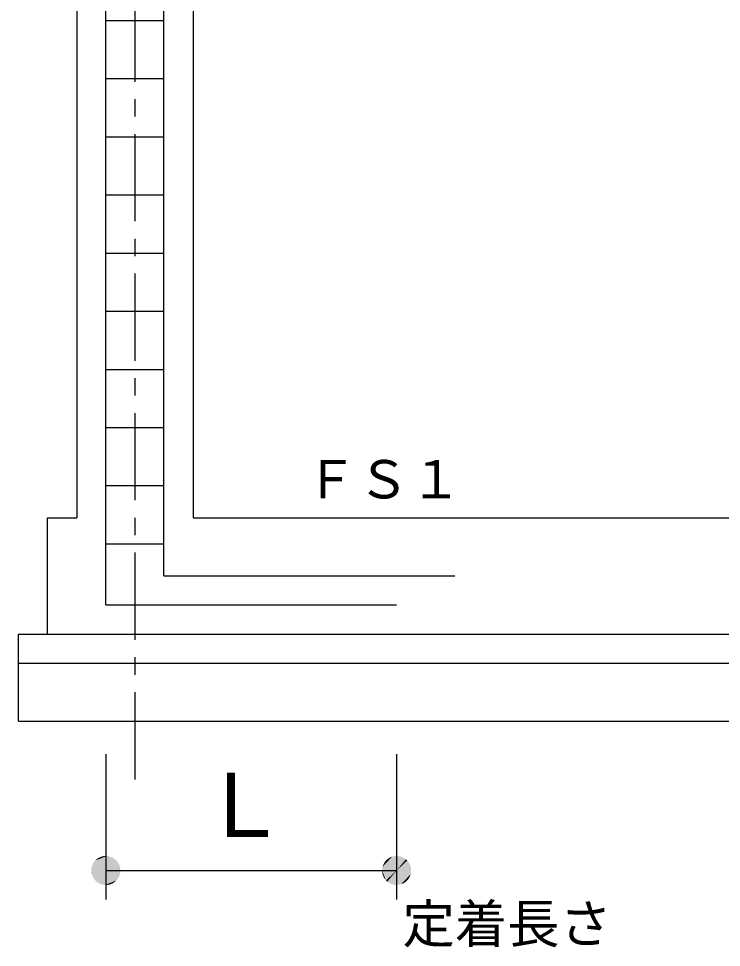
# Model space of a CAD drawing. Units: millimetres, scale not verified. Extents: x -23133 to 8910, y -6308 to 6308.
# Drawn here: x 115 to 1324, y -834 to 764 of the extents above; entities that cross this region are included whole.
import ezdxf
from ezdxf.enums import TextEntityAlignment as Align

# ---------------------------------------------------------------- set-up
doc = ezdxf.new("R2010")
doc.units = ezdxf.units.MM
doc.header["$LTSCALE"] = 30
doc.linetypes.add('CHAIN1', pattern=[8, 5, -1, 1, -1])
for name, color, linetype, lineweight in [('0-4_製作', 3, 'Continuous', 25), ('0-7_08', 2, 'Continuous', 25), ('1-8_SUNPO', 52, 'Continuous', 25)]:
    doc.layers.add(name, color=color, linetype=linetype, lineweight=lineweight)
doc.styles.add('ＭＳ ゴシック', font='')
doc.styles.get('ＭＳ ゴシック').set_extended_font_data('MS Gothic')

msp = doc.modelspace()

# ---------------------------------------------------------------- linework, layer by layer
at = {"layer": '0-4_製作', "color": 2, "linetype": 'CHAIN1'}
msp.add_line((315.36, 2245.3), (315.36, -560.69), dxfattribs=at)
at = {"layer": '0-4_製作'}
for p, q in [((265.36, -244.67), (265.36, 2045.3)), ((265.36, 760.57), (365.36, 760.57)), ((265.36, 660.57), (365.36, 660.57)), ((265.36, 560.58), (365.36, 560.58)), ((265.36, 460.57), (365.36, 460.57)), ((265.36, 360.57), (365.36, 360.57)), ((265.36, 260.57), (365.36, 260.57)), ((265.36, 160.57), (365.36, 160.57)), ((265.36, 60.57), (365.36, 60.57)), ((265.36, -39.43), (365.36, -39.43)), ((265.36, -139.43), (365.36, -139.43)), ((365.36, -194.67), (865.36, -194.67)), ((265.36, -244.67), (765.36, -244.67))]:
    msp.add_line(p, q, dxfattribs=at)
at = {"layer": '0-4_製作', "color": 2}
for p, q in [((215.36, 1895.3), (215.36, -94.67)), ((415.36, 1895.3), (415.36, -94.67)), ((165.36, -294.67), (165.36, -94.67)), ((165.36, -94.67), (215.36, -94.67)), ((415.36, -94.67), (2565.36, -94.67)), ((115.36, -444.67), (115.36, -294.67)), ((115.36, -294.67), (2615.36, -294.67)), ((115.36, -444.67), (2615.36, -444.67))]:
    msp.add_line(p, q, dxfattribs=at)
at = {"layer": '0-4_製作'}
msp.add_lwpolyline([(365.36, -194.67), (365.36, 1995.3), (865.36, 1995.3)], dxfattribs=at)
at = {"layer": '0-7_08'}
msp.add_line((115.36, -344.67), (2615.36, -344.67), dxfattribs=at)
at = {"layer": '1-8_SUNPO', "color": 2}
for p, q in [((265.36, -501.41), (265.36, -751.41)), ((765.36, -501.41), (765.36, -751.41)), ((265.36, -701.41), (765.36, -701.41))]:
    msp.add_line(p, q, dxfattribs=at)
at = {"layer": '1-8_SUNPO'}
for points in [[(240.36, -701.41), (283.58, -684.3), (285.58, -686.72)], [(240.56, -698.28), (283.58, -684.3), (240.36, -701.41)], [(240.36, -701.41), (285.58, -686.72), (287.27, -689.37)], [(240.56, -698.28), (281.29, -682.15), (283.58, -684.3)], [(241.14, -695.19), (281.29, -682.15), (240.56, -698.28)], [(241.14, -695.19), (278.75, -680.3), (281.29, -682.15)], [(242.11, -692.21), (278.75, -680.3), (241.14, -695.19)], [(242.11, -692.21), (276, -678.79), (278.75, -680.3)], [(243.45, -689.37), (276, -678.79), (242.11, -692.21)], [(243.45, -689.37), (273.08, -677.63), (276, -678.79)], [(245.13, -686.72), (273.08, -677.63), (243.45, -689.37)], [(245.13, -686.72), (270.04, -676.85), (273.08, -677.63)], [(247.13, -684.3), (270.04, -676.85), (245.13, -686.72)], [(247.13, -684.3), (266.93, -676.46), (270.04, -676.85)], [(249.42, -682.15), (266.93, -676.46), (247.13, -684.3)], [(249.42, -682.15), (263.79, -676.46), (266.93, -676.46)], [(251.96, -680.3), (263.79, -676.46), (249.42, -682.15)], [(251.96, -680.3), (260.67, -676.85), (263.79, -676.46)], [(254.71, -678.79), (260.67, -676.85), (251.96, -680.3)], [(254.71, -678.79), (257.63, -677.63), (260.67, -676.85)], [(740.36, -701.41), (766.93, -676.46), (770.04, -676.85)], [(740.36, -701.41), (763.79, -676.46), (766.93, -676.46)], [(740.36, -701.41), (760.67, -676.85), (763.79, -676.46)], [(740.36, -701.41), (770.04, -676.85), (773.08, -677.63)], [(740.56, -698.28), (760.67, -676.85), (740.36, -701.41)], [(740.36, -701.41), (773.08, -677.63), (776, -678.79)], [(740.36, -701.41), (776, -678.79), (778.75, -680.3)], [(740.36, -701.41), (778.75, -680.3), (781.29, -682.15)], [(740.36, -701.41), (781.29, -682.15), (765.32, -701.38)], [(740.56, -698.28), (757.63, -677.63), (760.67, -676.85)], [(741.14, -695.19), (757.63, -677.63), (740.56, -698.28)], [(741.14, -695.19), (754.71, -678.79), (757.63, -677.63)], [(742.11, -692.21), (754.71, -678.79), (741.14, -695.19)], [(742.11, -692.21), (751.96, -680.3), (754.71, -678.79)], [(743.45, -689.37), (751.96, -680.3), (742.11, -692.21)], [(743.45, -689.37), (749.42, -682.15), (751.96, -680.3)], [(745.13, -686.72), (749.42, -682.15), (743.45, -689.37)], [(745.13, -686.72), (747.13, -684.3), (749.42, -682.15)], [(765.32, -701.38), (781.29, -682.15), (765.33, -701.37)], [(765.33, -701.37), (781.29, -682.15), (765.34, -701.37)], [(765.33, -701.37), (781.29, -682.15), (765.33, -701.37)], [(765.34, -701.36), (781.29, -682.15), (765.35, -701.36)], [(765.34, -701.37), (781.29, -682.15), (765.34, -701.36)], [(765.35, -701.36), (781.29, -682.15), (765.36, -701.36)], [(765.35, -701.36), (781.29, -682.15), (765.35, -701.36)], [(765.36, -701.36), (781.29, -682.15), (765.37, -701.36)], [(765.37, -701.36), (781.29, -682.15), (765.38, -701.37)], [(765.37, -701.36), (781.29, -682.15), (765.37, -701.36)], [(765.38, -701.37), (781.29, -682.15), (765.39, -701.37)], [(765.38, -701.37), (781.29, -682.15), (765.38, -701.37)], [(765.39, -701.38), (781.29, -682.15), (765.4, -701.38)], [(765.39, -701.37), (781.29, -682.15), (765.39, -701.38)], [(765.4, -701.39), (781.29, -682.15), (765.41, -701.4)], [(765.4, -701.39), (781.29, -682.15), (765.4, -701.39)], [(765.4, -701.38), (781.29, -682.15), (765.4, -701.39)], [(765.41, -701.41), (781.29, -682.15), (783.58, -684.3)], [(765.41, -701.4), (781.29, -682.15), (765.41, -701.41)], [(765.41, -701.4), (781.29, -682.15), (765.41, -701.4)], [(765.41, -701.41), (783.58, -684.3), (785.58, -686.72)], [(765.41, -701.41), (785.58, -686.72), (787.27, -689.37)], [(240.36, -701.41), (287.27, -689.37), (265.34, -701.36)], [(240.36, -701.41), (265.34, -701.36), (265.34, -701.37)], [(240.36, -701.41), (265.33, -701.37), (265.32, -701.38)], [(240.36, -701.41), (265.33, -701.37), (265.33, -701.37)], [(240.36, -701.41), (265.34, -701.37), (265.33, -701.37)], [(240.36, -701.41), (265.32, -701.38), (265.31, -701.39)], [(240.36, -701.41), (265.32, -701.38), (265.32, -701.38)], [(240.36, -701.41), (265.31, -701.39), (265.31, -701.4)], [(240.36, -701.41), (265.31, -701.39), (265.31, -701.39)], [(240.36, -701.41), (265.31, -701.4), (265.31, -701.41)], [(240.36, -701.41), (265.31, -701.4), (265.31, -701.4)], [(241.14, -707.63), (240.36, -701.41), (265.31, -701.41)], [(240.56, -704.54), (240.36, -701.41), (241.14, -707.63)], [(241.14, -707.63), (265.31, -701.41), (265.31, -701.42)], [(241.14, -707.63), (265.31, -701.42), (265.31, -701.43)], [(241.14, -707.63), (265.31, -701.42), (265.31, -701.42)], [(241.14, -707.63), (265.31, -701.43), (265.31, -701.44)], [(241.14, -707.63), (265.32, -701.44), (265.32, -701.45)], [(241.14, -707.63), (265.31, -701.44), (265.32, -701.44)], [(241.14, -707.63), (265.33, -701.45), (265.34, -701.46)], [(241.14, -707.63), (265.33, -701.45), (265.33, -701.45)], [(241.14, -707.63), (265.32, -701.45), (265.33, -701.45)], [(241.14, -707.63), (265.37, -701.46), (242.11, -710.61)], [(241.14, -707.63), (265.36, -701.46), (265.37, -701.46)], [(241.14, -707.63), (265.35, -701.46), (265.36, -701.46)], [(241.14, -707.63), (265.35, -701.46), (265.35, -701.46)], [(241.14, -707.63), (265.34, -701.46), (265.35, -701.46)], [(241.14, -707.63), (265.34, -701.46), (265.34, -701.46)], [(242.11, -710.61), (265.37, -701.46), (243.45, -713.46)], [(242.11, -710.61), (265.37, -701.46), (265.37, -701.46)], [(243.45, -713.46), (265.38, -701.46), (245.13, -716.11)], [(243.45, -713.46), (265.37, -701.46), (265.38, -701.46)], [(245.13, -716.11), (290.36, -701.41), (247.13, -718.52)], [(245.13, -716.11), (265.38, -701.45), (290.36, -701.41)], [(245.13, -716.11), (265.38, -701.46), (265.38, -701.45)], [(247.13, -718.52), (290.36, -701.41), (290.16, -704.54)], [(265.34, -701.36), (287.27, -689.37), (265.35, -701.36)], [(265.35, -701.36), (287.27, -689.37), (265.36, -701.36)], [(265.35, -701.36), (287.27, -689.37), (265.35, -701.36)], [(265.36, -701.36), (287.27, -689.37), (265.37, -701.36)], [(265.37, -701.36), (287.27, -689.37), (265.38, -701.37)], [(265.37, -701.36), (287.27, -689.37), (265.37, -701.36)], [(265.38, -701.37), (287.27, -689.37), (265.39, -701.37)], [(265.38, -701.37), (287.27, -689.37), (265.38, -701.37)], [(290.36, -701.41), (265.38, -701.45), (265.39, -701.45)], [(265.39, -701.38), (287.27, -689.37), (265.4, -701.38)], [(265.39, -701.37), (287.27, -689.37), (265.39, -701.38)], [(290.36, -701.41), (265.39, -701.45), (265.4, -701.44)], [(290.36, -701.41), (265.39, -701.45), (265.39, -701.45)], [(265.4, -701.39), (287.27, -689.37), (265.41, -701.4)], [(265.4, -701.39), (287.27, -689.37), (265.4, -701.39)], [(265.4, -701.38), (287.27, -689.37), (265.4, -701.39)], [(290.36, -701.41), (265.4, -701.43), (265.41, -701.42)], [(290.36, -701.41), (265.4, -701.44), (265.4, -701.43)], [(290.36, -701.41), (265.4, -701.44), (265.4, -701.44)], [(265.41, -701.41), (287.27, -689.37), (288.6, -692.21)], [(265.41, -701.4), (287.27, -689.37), (265.41, -701.41)], [(265.41, -701.4), (287.27, -689.37), (265.41, -701.4)], [(265.41, -701.41), (288.6, -692.21), (289.57, -695.19)], [(265.41, -701.41), (289.57, -695.19), (290.16, -698.28)], [(265.41, -701.41), (290.16, -698.28), (290.36, -701.41)], [(290.36, -701.41), (265.41, -701.42), (265.41, -701.41)], [(290.36, -701.41), (265.41, -701.42), (265.41, -701.42)], [(740.36, -701.41), (765.32, -701.38), (765.31, -701.39)], [(740.36, -701.41), (765.32, -701.38), (765.32, -701.38)], [(740.36, -701.41), (765.31, -701.39), (765.31, -701.4)], [(740.36, -701.41), (765.31, -701.39), (765.31, -701.39)], [(740.36, -701.41), (765.31, -701.4), (765.31, -701.41)], [(740.36, -701.41), (765.31, -701.4), (765.31, -701.4)], [(747.13, -718.52), (740.36, -701.41), (765.31, -701.41)], [(745.13, -716.11), (740.36, -701.41), (747.13, -718.52)], [(743.45, -713.46), (740.36, -701.41), (745.13, -716.11)], [(742.11, -710.61), (740.36, -701.41), (743.45, -713.46)], [(741.14, -707.63), (740.36, -701.41), (742.11, -710.61)], [(740.56, -704.54), (740.36, -701.41), (741.14, -707.63)], [(747.13, -718.52), (765.31, -701.41), (765.31, -701.42)], [(747.13, -718.52), (765.31, -701.42), (765.31, -701.43)], [(747.13, -718.52), (765.31, -701.42), (765.31, -701.42)], [(747.13, -718.52), (765.31, -701.43), (765.31, -701.44)], [(747.13, -718.52), (765.32, -701.44), (765.32, -701.45)], [(747.13, -718.52), (765.31, -701.44), (765.32, -701.44)], [(747.13, -718.52), (765.39, -701.45), (749.42, -720.67)], [(747.13, -718.52), (765.38, -701.45), (765.39, -701.45)], [(747.13, -718.52), (765.38, -701.46), (765.38, -701.45)], [(747.13, -718.52), (765.33, -701.45), (765.34, -701.46)], [(747.13, -718.52), (765.33, -701.45), (765.33, -701.45)], [(747.13, -718.52), (765.32, -701.45), (765.33, -701.45)], [(747.13, -718.52), (765.37, -701.46), (765.38, -701.46)], [(747.13, -718.52), (765.37, -701.46), (765.37, -701.46)], [(747.13, -718.52), (765.36, -701.46), (765.37, -701.46)], [(747.13, -718.52), (765.35, -701.46), (765.36, -701.46)], [(747.13, -718.52), (765.35, -701.46), (765.35, -701.46)], [(747.13, -718.52), (765.34, -701.46), (765.35, -701.46)], [(747.13, -718.52), (765.34, -701.46), (765.34, -701.46)], [(749.42, -720.67), (765.39, -701.45), (751.96, -722.52)], [(749.42, -720.67), (765.39, -701.45), (765.39, -701.45)], [(751.96, -722.52), (765.4, -701.44), (754.71, -724.03)], [(751.96, -722.52), (765.39, -701.45), (765.4, -701.44)], [(754.71, -724.03), (765.4, -701.44), (757.63, -725.19)], [(754.71, -724.03), (765.4, -701.44), (765.4, -701.44)], [(757.63, -725.19), (765.4, -701.43), (760.67, -725.97)], [(757.63, -725.19), (765.4, -701.44), (765.4, -701.43)], [(760.67, -725.97), (765.41, -701.42), (763.79, -726.36)], [(760.67, -725.97), (765.4, -701.43), (765.41, -701.42)], [(763.79, -726.36), (765.41, -701.42), (766.93, -726.36)], [(763.79, -726.36), (765.41, -701.42), (765.41, -701.42)], [(765.41, -701.41), (787.27, -689.37), (788.6, -692.21)], [(765.41, -701.41), (788.6, -692.21), (789.57, -695.19)], [(765.41, -701.41), (789.57, -695.19), (790.16, -698.28)], [(765.41, -701.41), (790.16, -698.28), (790.36, -701.41)], [(766.93, -726.36), (765.41, -701.41), (790.36, -701.41)], [(766.93, -726.36), (765.41, -701.42), (765.41, -701.41)], [(766.93, -726.36), (790.36, -701.41), (770.04, -725.97)], [(770.04, -725.97), (790.36, -701.41), (790.16, -704.54)], [(247.13, -718.52), (290.16, -704.54), (249.42, -720.67)], [(249.42, -720.67), (290.16, -704.54), (289.57, -707.63)], [(249.42, -720.67), (289.57, -707.63), (251.96, -722.52)], [(251.96, -722.52), (289.57, -707.63), (288.6, -710.61)], [(251.96, -722.52), (288.6, -710.61), (254.71, -724.03)], [(254.71, -724.03), (288.6, -710.61), (287.27, -713.46)], [(254.71, -724.03), (287.27, -713.46), (257.63, -725.19)], [(257.63, -725.19), (287.27, -713.46), (285.58, -716.11)], [(257.63, -725.19), (285.58, -716.11), (260.67, -725.97)], [(260.67, -725.97), (285.58, -716.11), (283.58, -718.52)], [(260.67, -725.97), (283.58, -718.52), (263.79, -726.36)], [(263.79, -726.36), (283.58, -718.52), (281.29, -720.67)], [(770.04, -725.97), (790.16, -704.54), (773.08, -725.19)], [(773.08, -725.19), (790.16, -704.54), (789.57, -707.63)], [(773.08, -725.19), (789.57, -707.63), (776, -724.03)], [(776, -724.03), (789.57, -707.63), (788.6, -710.61)], [(776, -724.03), (788.6, -710.61), (778.75, -722.52)], [(778.75, -722.52), (788.6, -710.61), (787.27, -713.46)], [(778.75, -722.52), (787.27, -713.46), (781.29, -720.67)], [(781.29, -720.67), (787.27, -713.46), (785.58, -716.11)], [(781.29, -720.67), (785.58, -716.11), (783.58, -718.52)], [(263.79, -726.36), (281.29, -720.67), (266.93, -726.36)], [(266.93, -726.36), (281.29, -720.67), (278.75, -722.52)], [(266.93, -726.36), (278.75, -722.52), (270.04, -725.97)], [(270.04, -725.97), (278.75, -722.52), (276, -724.03)], [(270.04, -725.97), (276, -724.03), (273.08, -725.19)]]:
    msp.add_solid(points, dxfattribs=at)

# ---------------------------------------------------------------- texts
at = {"layer": '0-4_製作', "color": 4, "style": 'ＭＳ ゴシック'}
for s, p in [('ＦＳ１', (607.71, -81.22)), ('定着長さ', (775.41, -845.9))]:
    msp.add_text(s, height=65.98, dxfattribs=at).set_placement(p, align=Align.BOTTOM_LEFT)
at = {"layer": '1-8_SUNPO', "color": 4, "style": 'ＭＳ ゴシック'}
msp.add_text('Ｌ', height=110, dxfattribs=at).set_placement((427.86, -676.67), align=Align.BOTTOM_LEFT)

doc.saveas('drawing.dxf')
